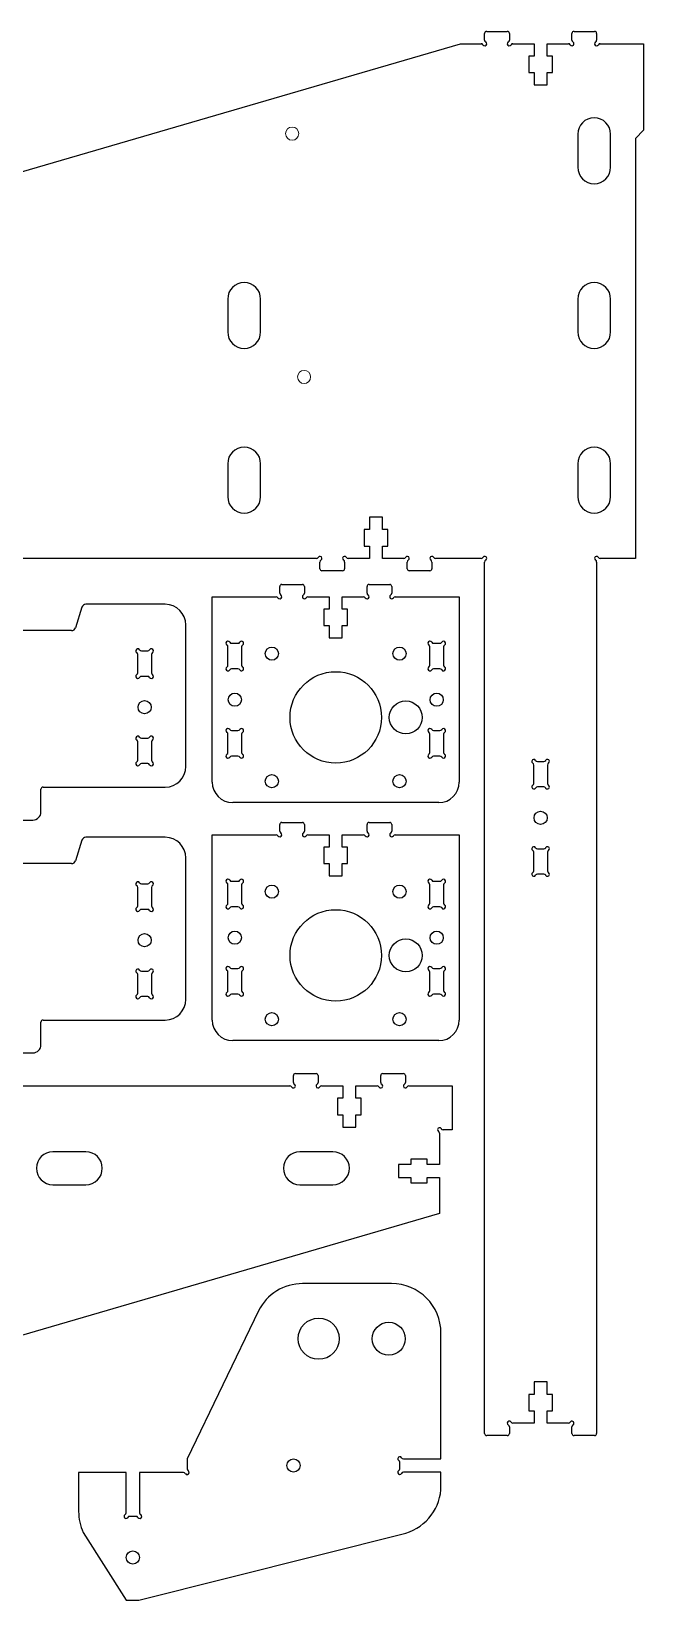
# Model space of a CAD drawing. Header units: millimetres. Extents: x 162 to 956, y 237 to 627.
# Drawn here: x 429.7 to 578.4, y 242.6 to 623.7 of the extents above; entities that cross this region are included whole.
import ezdxf

# ---------------------------------------------------------------- set-up
doc = ezdxf.new("R2010")
doc.units = ezdxf.units.MM
doc.layers.add('PRINCIPAL', color=179, linetype='Continuous')

msp = doc.modelspace()

# ---------------------------------------------------------------- linework, layer by layer
at = {"color": 7, "linetype": 'Continuous', "lineweight": 0}
for centre in [(493.06, 598.85), (495.95, 539.75)]:
    msp.add_circle(centre, 1.6, dxfattribs=at)
at = {"layer": 'PRINCIPAL', "linetype": 'Continuous'}
for p, q in [((539.8, 621.54), (539.8, 623.18)), ((540.3, 623.68), (545.3, 623.68)), ((545.8, 623.18), (545.8, 621.54)), ((561, 621.54), (561, 623.18)), ((561.5, 623.68), (566.5, 623.68)), ((567, 623.18), (567, 621.54)), ((211.5, 526.67), (533.95, 620.68)), ((533.95, 620.68), (538.94, 620.68)), ((546.67, 620.68), (551.8, 620.68)), ((551.8, 617.68), (550.53, 617.68)), ((550.53, 617.68), (550.53, 613.68)), ((551.8, 620.68), (551.8, 617.68)), ((555, 617.68), (555, 620.68)), ((555, 620.68), (560.14, 620.68)), ((556.28, 617.68), (555, 617.68)), ((556.28, 613.68), (556.28, 617.68)), ((567.87, 620.68), (578.4, 620.68)), ((578.4, 620.68), (578.4, 599.68)), ((550.53, 613.68), (551.8, 613.68)), ((551.8, 613.68), (551.8, 610.68)), ((555, 610.68), (555, 613.68)), ((555, 613.68), (556.28, 613.68)), ((551.8, 610.68), (555, 610.68)), ((562.4, 598.68), (562.4, 590.68)), ((570.4, 590.68), (570.4, 598.68)), ((578.4, 599.68), (576.4, 597.68)), ((576.4, 597.68), (576.4, 495.68)), ((477.4, 558.68), (477.4, 550.68)), ((485.4, 550.68), (485.4, 558.68)), ((562.4, 558.68), (562.4, 550.68)), ((570.4, 550.68), (570.4, 558.68)), ((477.4, 518.68), (477.4, 510.68)), ((485.4, 510.68), (485.4, 518.68)), ((562.4, 518.68), (562.4, 510.68)), ((570.4, 510.68), (570.4, 518.68)), ((515, 505.68), (511.8, 505.68)), ((511.8, 505.68), (511.8, 502.68)), ((515, 502.68), (515, 505.68)), ((511.8, 502.68), (510.53, 502.68)), ((510.53, 502.68), (510.53, 498.68)), ((516.28, 502.68), (515, 502.68)), ((516.28, 498.68), (516.28, 502.68)), ((498.94, 495.68), (407.87, 495.68)), ((511.8, 495.68), (506.67, 495.68)), ((510.53, 498.68), (511.8, 498.68)), ((511.8, 498.68), (511.8, 495.68)), ((515, 495.68), (515, 498.68)), ((515, 498.68), (516.28, 498.68)), ((520.14, 495.68), (515, 495.68)), ((538.94, 495.68), (527.87, 495.68)), ((576.4, 495.68), (567.87, 495.68)), ((499.8, 493.18), (499.8, 494.81)), ((505.3, 492.68), (500.3, 492.68)), ((505.8, 494.81), (505.8, 493.18)), ((521, 493.18), (521, 494.81)), ((526.5, 492.68), (521.5, 492.68)), ((527, 494.81), (527, 493.18)), ((539.8, 283.18), (539.8, 494.81)), ((567, 494.81), (567, 283.18)), ((490.04, 487.24), (490.04, 488.87)), ((490.54, 489.37), (495.54, 489.37)), ((496.04, 488.87), (496.04, 487.24)), ((511.24, 487.24), (511.24, 488.87)), ((511.74, 489.37), (516.74, 489.37)), ((517.24, 488.87), (517.24, 487.24)), ((462.23, 484.54), (442.96, 484.54)), ((473.64, 441.37), (473.64, 486.37)), ((473.64, 486.37), (489.17, 486.37)), ((496.9, 486.37), (502.04, 486.37)), ((502.04, 486.37), (502.04, 483.37)), ((505.24, 483.37), (505.24, 486.37)), ((505.24, 486.37), (510.37, 486.37)), ((518.1, 486.37), (533.64, 486.37)), ((533.64, 486.37), (533.64, 441.37)), ((442.01, 483.84), (440.45, 478.85)), ((502.04, 483.37), (500.76, 483.37)), ((500.76, 483.37), (500.76, 479.37)), ((506.51, 483.37), (505.24, 483.37)), ((506.51, 479.37), (506.51, 483.37)), ((439.49, 478.15), (234.61, 478.15)), ((467.23, 445.15), (467.23, 479.54)), ((500.76, 479.37), (502.04, 479.37)), ((502.04, 479.37), (502.04, 476.37)), ((502.04, 476.37), (505.24, 476.37)), ((505.24, 476.37), (505.24, 479.37)), ((505.24, 479.37), (506.51, 479.37)), ((456.44, 473.24), (458.01, 473.24)), ((477.47, 469.74), (477.47, 474.21)), ((478.33, 475.07), (479.9, 475.07)), ((480.77, 474.21), (480.77, 469.74)), ((526.51, 469.74), (526.51, 474.21)), ((527.37, 475.07), (528.94, 475.07)), ((529.81, 474.21), (529.81, 469.74)), ((455.58, 467.9), (455.58, 472.37)), ((458.88, 472.37), (458.88, 467.9)), ((479.9, 468.87), (478.33, 468.87)), ((528.94, 468.87), (527.37, 468.87)), ((458.01, 467.04), (456.44, 467.04)), ((478.33, 453.87), (479.9, 453.87)), ((527.37, 453.87), (528.94, 453.87)), ((455.58, 446.7), (455.58, 451.17)), ((456.44, 452.04), (458.01, 452.04)), ((458.88, 451.17), (458.88, 446.7)), ((477.47, 448.54), (477.47, 453.01)), ((480.77, 453.01), (480.77, 448.54)), ((526.51, 448.54), (526.51, 453.01)), ((529.81, 453.01), (529.81, 448.54)), ((479.9, 447.67), (478.33, 447.67)), ((528.94, 447.67), (527.37, 447.67)), ((552.62, 446.38), (554.19, 446.38)), ((458.01, 445.84), (456.44, 445.84)), ((551.75, 441.04), (551.75, 445.51)), ((555.05, 445.51), (555.05, 441.04)), ((432.06, 434.15), (432.06, 439.65)), ((432.56, 440.15), (462.23, 440.15)), ((554.19, 440.18), (552.62, 440.18)), ((528.64, 436.37), (478.64, 436.37)), ((425.74, 432.15), (430.06, 432.15)), ((490.04, 429.43), (490.04, 431.07)), ((490.54, 431.57), (495.54, 431.57)), ((496.04, 431.07), (496.04, 429.43)), ((511.24, 429.43), (511.24, 431.07)), ((511.74, 431.57), (516.74, 431.57)), ((517.24, 431.07), (517.24, 429.43)), ((442.01, 427.26), (440.45, 422.28)), ((462.23, 427.96), (442.96, 427.96)), ((473.64, 383.57), (473.64, 428.57)), ((473.64, 428.57), (489.17, 428.57)), ((496.9, 428.57), (502.04, 428.57)), ((502.04, 428.57), (502.04, 425.57)), ((505.24, 425.57), (505.24, 428.57)), ((505.24, 428.57), (510.37, 428.57)), ((518.1, 428.57), (533.64, 428.57)), ((533.64, 428.57), (533.64, 383.57)), ((502.04, 425.57), (500.76, 425.57)), ((500.76, 425.57), (500.76, 421.57)), ((506.51, 425.57), (505.24, 425.57)), ((506.51, 421.57), (506.51, 425.57)), ((551.75, 419.84), (551.75, 424.31)), ((552.62, 425.18), (554.19, 425.18)), ((555.05, 424.31), (555.05, 419.84)), ((439.49, 421.58), (234.61, 421.58)), ((467.23, 388.58), (467.23, 422.96)), ((500.76, 421.57), (502.04, 421.57)), ((502.04, 421.57), (502.04, 418.57)), ((505.24, 418.57), (505.24, 421.57)), ((505.24, 421.57), (506.51, 421.57)), ((455.58, 411.33), (455.58, 415.8)), ((456.44, 416.66), (458.01, 416.66)), ((458.88, 415.8), (458.88, 411.33)), ((477.47, 411.93), (477.47, 416.4)), ((478.33, 417.27), (479.9, 417.27)), ((480.77, 416.4), (480.77, 411.93)), ((502.04, 418.57), (505.24, 418.57)), ((526.51, 411.93), (526.51, 416.4)), ((527.37, 417.27), (528.94, 417.27)), ((529.81, 416.4), (529.81, 411.93)), ((554.19, 418.98), (552.62, 418.98)), ((458.01, 410.46), (456.44, 410.46)), ((479.9, 411.07), (478.33, 411.07)), ((528.94, 411.07), (527.37, 411.07)), ((455.58, 390.13), (455.58, 394.6)), ((456.44, 395.46), (458.01, 395.46)), ((458.88, 394.6), (458.88, 390.13)), ((477.47, 390.73), (477.47, 395.2)), ((478.33, 396.07), (479.9, 396.07)), ((480.77, 395.2), (480.77, 390.73)), ((526.51, 390.73), (526.51, 395.2)), ((527.37, 396.07), (528.94, 396.07)), ((529.81, 395.2), (529.81, 390.73)), ((458.01, 389.26), (456.44, 389.26)), ((479.9, 389.87), (478.33, 389.87)), ((528.94, 389.87), (527.37, 389.87)), ((432.06, 377.58), (432.06, 383.08)), ((432.56, 383.58), (462.23, 383.58)), ((528.64, 378.57), (478.64, 378.57)), ((425.74, 375.58), (430.06, 375.58)), ((493.35, 368.45), (493.35, 370.08)), ((493.85, 370.58), (498.85, 370.58)), ((499.35, 370.08), (499.35, 368.45)), ((514.55, 368.45), (514.55, 370.08)), ((515.05, 370.58), (520.05, 370.58)), ((520.55, 370.08), (520.55, 368.45)), ((361.41, 367.58), (492.48, 367.58)), ((500.21, 367.58), (505.35, 367.58)), ((505.35, 367.58), (505.35, 364.58)), ((508.55, 364.58), (508.55, 367.58)), ((508.55, 367.58), (513.68, 367.58)), ((521.41, 367.58), (531.95, 367.58)), ((531.95, 367.58), (531.95, 356.93)), ((505.35, 364.58), (504.07, 364.58)), ((504.07, 364.58), (504.07, 360.58)), ((509.82, 364.58), (508.55, 364.58)), ((509.82, 360.58), (509.82, 364.58)), ((504.07, 360.58), (505.35, 360.58)), ((505.35, 360.58), (505.35, 357.58)), ((508.55, 357.58), (508.55, 360.58)), ((508.55, 360.58), (509.82, 360.58)), ((505.35, 357.58), (508.55, 357.58)), ((528.85, 356.07), (528.85, 348.53)), ((531.95, 356.93), (529.71, 356.93)), ((442.95, 351.58), (434.95, 351.58)), ((502.95, 351.58), (494.95, 351.58)), ((521.85, 348.53), (518.85, 348.53)), ((518.85, 348.53), (518.85, 345.33)), ((525.85, 349.81), (521.85, 349.81)), ((521.85, 349.81), (521.85, 348.53)), ((525.85, 348.53), (525.85, 349.81)), ((528.85, 348.53), (525.85, 348.53)), ((434.95, 343.58), (442.95, 343.58)), ((494.95, 343.58), (502.95, 343.58)), ((518.85, 345.33), (521.85, 345.33)), ((521.85, 345.33), (521.85, 344.06)), ((521.85, 344.06), (525.85, 344.06)), ((525.85, 344.06), (525.85, 345.33)), ((525.85, 345.33), (528.85, 345.33)), ((528.85, 345.33), (528.85, 336.59)), ((528.85, 336.59), (206.4, 242.58)), ((517.2, 319.56), (495.59, 319.56)), ((484.87, 312.96), (467.55, 277.05)), ((529.2, 277.04), (529.2, 307.56)), ((555, 295.68), (551.8, 295.68)), ((551.8, 295.68), (551.8, 292.68)), ((555, 292.68), (555, 295.68)), ((551.8, 292.68), (550.53, 292.68)), ((550.53, 292.68), (550.53, 288.68)), ((556.28, 292.68), (555, 292.68)), ((556.28, 288.68), (556.28, 292.68)), ((550.53, 288.68), (551.8, 288.68)), ((551.8, 288.68), (551.8, 285.68)), ((555, 285.68), (555, 288.68)), ((555, 288.68), (556.28, 288.68)), ((545.3, 282.68), (540.3, 282.68)), ((545.8, 284.81), (545.8, 283.18)), ((551.8, 285.68), (546.67, 285.68)), ((560.14, 285.68), (555, 285.68)), ((561, 283.18), (561, 284.81)), ((566.5, 282.68), (561.5, 282.68)), ((467.55, 277.05), (467.55, 274.56)), ((519.2, 274.6), (519.2, 276.17)), ((520.06, 277.04), (529.2, 277.04)), ((452.72, 273.69), (441.2, 273.7)), ((441.2, 273.7), (441.2, 264.23)), ((452.72, 263.91), (452.72, 273.69)), ((466.68, 273.69), (456.02, 273.69)), ((456.02, 273.69), (456.02, 263.91)), ((529.2, 273.74), (520.06, 273.74)), ((529.2, 270.5), (529.2, 273.74)), ((455.16, 263.04), (453.59, 263.04)), ((442.33, 259.15), (452.72, 242.69)), ((455.82, 242.69), (520.63, 259)), ((452.72, 242.69), (455.82, 242.69))]:
    msp.add_line(p, q, dxfattribs=at)
for centre, radius in [((488.14, 472.57), 1.6), ((519.14, 472.57), 1.6), ((503.64, 457.07), 11.1), ((457.23, 459.54), 1.6), ((479.12, 461.37), 1.6), ((528.16, 461.37), 1.6), ((520.64, 457.07), 4), ((488.14, 441.57), 1.6), ((519.14, 441.57), 1.6), ((553.4, 432.68), 1.6), ((488.14, 414.77), 1.6), ((519.14, 414.77), 1.6), ((503.64, 399.27), 11.1), ((457.23, 402.96), 1.6), ((479.12, 403.57), 1.6), ((528.16, 403.57), 1.6), ((520.64, 399.27), 4), ((488.14, 383.77), 1.6), ((519.14, 383.77), 1.6), ((499.5, 306.19), 5), ((516.5, 306.19), 4), ((493.37, 275.39), 1.6), ((454.37, 253.04), 1.6)]:
    msp.add_circle(centre, radius, dxfattribs=at)
for centre, radius, start, end in [((540.3, 623.18), 0.5, 90, 180), ((540.3, 621.54), 0.5, 180, 239.9998), ((545.3, 623.18), 0.5, 0, 90), ((545.3, 621.54), 0.5, 300, 0), ((561.5, 623.18), 0.5, 90, 180), ((561.5, 621.54), 0.5, 180, 239.9998), ((566.5, 623.18), 0.5, 0, 90), ((566.5, 621.54), 0.5, 300, 0), ((538.94, 620.18), 0.5, 30, 90), ((539.8, 620.68), 0.5, 210, 59.9998), ((545.8, 620.68), 0.5, 120, 329.9998), ((546.67, 620.18), 0.5, 90, 149.9998), ((560.14, 620.18), 0.5, 30, 90), ((561, 620.68), 0.5, 210, 59.9998), ((567, 620.68), 0.5, 120, 329.9998), ((567.87, 620.18), 0.5, 90, 149.9998), ((566.4, 598.68), 4, 360, 180), ((566.4, 590.68), 4, 180, 360), ((481.4, 558.68), 4, 360, 180), ((566.4, 558.68), 4, 360, 180), ((481.4, 550.68), 4, 180, 360), ((566.4, 550.68), 4, 180, 360), ((481.4, 518.68), 4, 360, 180), ((566.4, 518.68), 4, 360, 180), ((481.4, 510.68), 4, 180, 360), ((566.4, 510.68), 4, 180, 360), ((498.94, 496.18), 0.5, 270, 330), ((499.8, 495.68), 0.5, 300.0002, 150), ((505.8, 495.68), 0.5, 30.0002, 240), ((506.67, 496.18), 0.5, 210.0002, 270), ((520.14, 496.18), 0.5, 270, 330), ((521, 495.68), 0.5, 300.0002, 150), ((527, 495.68), 0.5, 30.0002, 240), ((527.87, 496.18), 0.5, 210.0002, 270), ((538.94, 496.18), 0.5, 270, 330), ((539.8, 495.68), 0.5, 300.0002, 150), ((567, 495.68), 0.5, 30.0002, 240), ((567.87, 496.18), 0.5, 210.0002, 270), ((500.3, 494.81), 0.5, 120.0002, 180), ((500.3, 493.18), 0.5, 180, 270), ((505.3, 493.18), 0.5, 270, 0), ((505.3, 494.81), 0.5, 0, 60), ((521.5, 494.81), 0.5, 120.0002, 180), ((521.5, 493.18), 0.5, 180, 270), ((526.5, 493.18), 0.5, 270, 0), ((526.5, 494.81), 0.5, 0, 60), ((540.3, 494.81), 0.5, 120.0002, 180), ((566.5, 494.81), 0.5, 0, 60), ((490.54, 488.87), 0.5, 90, 180), ((495.54, 488.87), 0.5, 0, 90), ((511.74, 488.87), 0.5, 90, 180), ((516.74, 488.87), 0.5, 0, 90), ((442.96, 483.54), 1, 90, 162.6143), ((462.23, 479.54), 5, 360, 90), ((489.17, 485.87), 0.5, 30.0002, 90), ((490.04, 486.37), 0.5, 210.0002, 60), ((490.54, 487.24), 0.5, 180, 240), ((496.04, 486.37), 0.5, 120.0002, 330), ((495.54, 487.24), 0.5, 300.0002, 0), ((496.9, 485.87), 0.5, 90, 150), ((510.37, 485.87), 0.5, 30.0002, 90), ((511.24, 486.37), 0.5, 210.0002, 60), ((511.74, 487.24), 0.5, 180, 240), ((517.24, 486.37), 0.5, 120.0002, 330), ((516.74, 487.24), 0.5, 300.0002, 0), ((518.1, 485.87), 0.5, 90, 150), ((439.49, 479.15), 1, 270, 342.6143), ((455.58, 473.24), 0.5, 30.0002, 240), ((455.08, 472.37), 0.5, 0, 60), ((456.44, 473.74), 0.5, 210.0002, 270), ((458.01, 473.74), 0.5, 270, 330), ((458.88, 473.24), 0.5, 300.0002, 150), ((459.38, 472.37), 0.5, 120.0002, 180), ((477.47, 475.07), 0.5, 30.0002, 240), ((476.97, 474.21), 0.5, 0, 60), ((478.33, 475.57), 0.5, 210.0002, 270), ((479.9, 475.57), 0.5, 270, 330), ((480.77, 475.07), 0.5, 300.0002, 150), ((481.27, 474.21), 0.5, 120.0003, 180), ((526.51, 475.07), 0.5, 30.0002, 240), ((526.01, 474.21), 0.5, 0, 60), ((527.37, 475.57), 0.5, 210.0002, 270), ((528.94, 475.57), 0.5, 270, 330), ((529.81, 475.07), 0.5, 300.0002, 150), ((530.31, 474.21), 0.5, 120.0002, 180), ((477.47, 468.87), 0.5, 120.0002, 330), ((476.97, 469.74), 0.5, 300.0002, 0), ((478.33, 468.37), 0.5, 90, 150), ((479.9, 468.37), 0.5, 30.0002, 90), ((480.77, 468.87), 0.5, 210.0002, 60), ((481.27, 469.74), 0.5, 180, 240), ((526.51, 468.87), 0.5, 120.0002, 330), ((526.01, 469.74), 0.5, 300.0002, 0), ((527.37, 468.37), 0.5, 90, 150), ((528.94, 468.37), 0.5, 30.0002, 90), ((529.81, 468.87), 0.5, 210.0002, 60), ((530.31, 469.74), 0.5, 180, 240), ((455.58, 467.04), 0.5, 120.0002, 330), ((455.08, 467.9), 0.5, 300.0002, 0), ((456.44, 466.54), 0.5, 90, 150), ((458.01, 466.54), 0.5, 30.0002, 90), ((458.88, 467.04), 0.5, 210.0002, 60), ((459.38, 467.9), 0.5, 180, 240), ((477.47, 453.87), 0.5, 30.0002, 240), ((478.33, 454.37), 0.5, 210.0002, 270), ((479.9, 454.37), 0.5, 270, 330), ((480.77, 453.87), 0.5, 300.0002, 150), ((526.51, 453.87), 0.5, 30.0002, 240), ((527.37, 454.37), 0.5, 210.0002, 270), ((528.94, 454.37), 0.5, 270, 330), ((529.81, 453.87), 0.5, 300.0002, 150), ((455.58, 452.04), 0.5, 30.0002, 240), ((455.08, 451.17), 0.5, 0, 60), ((456.44, 452.54), 0.5, 210.0002, 270), ((458.01, 452.54), 0.5, 270, 330), ((458.88, 452.04), 0.5, 300.0002, 150), ((459.38, 451.17), 0.5, 120.0002, 180), ((476.97, 453.01), 0.5, 0, 60), ((481.27, 453.01), 0.5, 120.0002, 179.9999), ((526.01, 453.01), 0.5, 0, 60), ((530.31, 453.01), 0.5, 120.0002, 180), ((455.58, 445.84), 0.5, 120.0002, 330), ((455.08, 446.7), 0.5, 300.0002, 0), ((458.88, 445.84), 0.5, 210.0002, 60), ((459.38, 446.7), 0.5, 180, 240), ((477.47, 447.67), 0.5, 120.0002, 330), ((476.97, 448.54), 0.5, 300.0002, 0), ((478.33, 447.17), 0.5, 90, 150), ((479.9, 447.17), 0.5, 30.0002, 90), ((480.77, 447.67), 0.5, 210.0002, 60), ((481.27, 448.54), 0.5, 180, 240), ((526.51, 447.67), 0.5, 120.0002, 330), ((526.01, 448.54), 0.5, 300.0002, 0), ((527.37, 447.17), 0.5, 90, 150), ((528.94, 447.17), 0.5, 30.0002, 90), ((529.81, 447.67), 0.5, 210.0002, 60), ((530.31, 448.54), 0.5, 180, 240), ((551.75, 446.38), 0.5, 30.0002, 240), ((551.25, 445.51), 0.5, 0, 60), ((552.62, 446.88), 0.5, 210.0002, 270), ((554.19, 446.88), 0.5, 270, 330), ((555.05, 446.38), 0.5, 300.0002, 150), ((555.55, 445.51), 0.5, 120.0002, 180), ((456.44, 445.34), 0.5, 90, 150), ((458.01, 445.34), 0.5, 30.0002, 90), ((462.23, 445.15), 5, 270, 0), ((432.56, 439.65), 0.5, 90, 180), ((478.64, 441.37), 5, 180, 270), ((528.64, 441.37), 5, 270, 360), ((551.75, 440.18), 0.5, 120.0002, 330), ((551.25, 441.04), 0.5, 300.0002, 0), ((552.62, 439.68), 0.5, 90, 150), ((554.19, 439.68), 0.5, 30.0002, 90), ((555.05, 440.18), 0.5, 210.0002, 60), ((555.55, 441.04), 0.5, 180, 240), ((430.06, 434.15), 2, 270, 0), ((490.54, 431.07), 0.5, 90, 180), ((495.54, 431.07), 0.5, 0, 90), ((511.74, 431.07), 0.5, 90, 180), ((516.74, 431.07), 0.5, 0, 90), ((442.96, 426.96), 1, 90, 162.6143), ((462.23, 422.96), 5, 360, 90), ((489.17, 428.07), 0.5, 30.0002, 90), ((490.04, 428.57), 0.5, 210.0002, 60), ((490.54, 429.43), 0.5, 180, 240), ((496.04, 428.57), 0.5, 120.0002, 330), ((495.54, 429.43), 0.5, 300.0002, 0), ((496.9, 428.07), 0.5, 90, 150), ((510.37, 428.07), 0.5, 30.0002, 90), ((511.24, 428.57), 0.5, 210.0002, 60), ((511.74, 429.43), 0.5, 180, 240), ((517.24, 428.57), 0.5, 120.0002, 330), ((516.74, 429.43), 0.5, 300.0002, 0), ((518.1, 428.07), 0.5, 90, 150), ((551.75, 425.18), 0.5, 30.0002, 240), ((551.25, 424.31), 0.5, 0, 60), ((552.62, 425.68), 0.5, 210.0002, 270), ((554.19, 425.68), 0.5, 270, 330), ((555.05, 425.18), 0.5, 300.0002, 150), ((555.55, 424.31), 0.5, 120.0002, 180), ((439.49, 422.58), 1, 270, 342.6143), ((551.75, 418.98), 0.5, 120.0002, 330), ((551.25, 419.84), 0.5, 300.0002, 0), ((555.05, 418.98), 0.5, 210.0002, 60), ((555.55, 419.84), 0.5, 180, 240), ((455.58, 416.66), 0.5, 30.0002, 240), ((455.08, 415.8), 0.5, 0, 60), ((456.44, 417.16), 0.5, 210.0002, 270), ((458.01, 417.16), 0.5, 270, 330), ((458.88, 416.66), 0.5, 300.0002, 150), ((459.38, 415.8), 0.5, 120.0002, 180), ((477.47, 417.27), 0.5, 30.0002, 240), ((476.97, 416.4), 0.5, 0, 60), ((478.33, 417.77), 0.5, 210.0002, 270), ((479.9, 417.77), 0.5, 270, 330), ((480.77, 417.27), 0.5, 300.0002, 150), ((481.27, 416.4), 0.5, 120.0003, 180), ((526.51, 417.27), 0.5, 30.0002, 240), ((526.01, 416.4), 0.5, 0, 60), ((527.37, 417.77), 0.5, 210.0002, 270), ((528.94, 417.77), 0.5, 270, 330), ((529.81, 417.27), 0.5, 300.0002, 150), ((530.31, 416.4), 0.5, 120.0002, 180), ((552.62, 418.48), 0.5, 90, 150), ((554.19, 418.48), 0.5, 30.0002, 90), ((476.97, 411.93), 0.5, 300.0002, 0), ((481.27, 411.93), 0.5, 180, 240), ((526.01, 411.93), 0.5, 300.0002, 0), ((530.31, 411.93), 0.5, 180, 240), ((455.58, 410.46), 0.5, 120.0002, 330), ((455.08, 411.33), 0.5, 300.0002, 0), ((456.44, 409.96), 0.5, 90, 150), ((458.01, 409.96), 0.5, 30.0002, 90), ((458.88, 410.46), 0.5, 210.0002, 60), ((459.38, 411.33), 0.5, 180, 240), ((477.47, 411.07), 0.5, 120.0002, 330), ((478.33, 410.57), 0.5, 90, 150), ((479.9, 410.57), 0.5, 30.0002, 90), ((480.77, 411.07), 0.5, 210.0002, 60), ((526.51, 411.07), 0.5, 120.0002, 330), ((527.37, 410.57), 0.5, 90, 150), ((528.94, 410.57), 0.5, 30.0002, 90), ((529.81, 411.07), 0.5, 210.0002, 60), ((477.47, 396.07), 0.5, 30.0002, 240), ((480.77, 396.07), 0.5, 300.0002, 150), ((526.51, 396.07), 0.5, 30.0002, 240), ((529.81, 396.07), 0.5, 300.0002, 150), ((455.58, 395.46), 0.5, 30.0002, 240), ((455.08, 394.6), 0.5, 0, 60), ((456.44, 395.96), 0.5, 210.0002, 270), ((458.01, 395.96), 0.5, 270, 330), ((458.88, 395.46), 0.5, 300.0002, 150), ((459.38, 394.6), 0.5, 120.0002, 180), ((476.97, 395.2), 0.5, 0, 60), ((478.33, 396.57), 0.5, 210.0002, 270), ((479.9, 396.57), 0.5, 270, 330), ((481.27, 395.2), 0.5, 120.0003, 180), ((526.01, 395.2), 0.5, 0, 60), ((527.37, 396.57), 0.5, 210.0002, 270), ((528.94, 396.57), 0.5, 270, 330), ((530.31, 395.2), 0.5, 120.0002, 180.0001), ((455.58, 389.26), 0.5, 120.0002, 330), ((455.08, 390.13), 0.5, 300.0002, 0), ((456.44, 388.76), 0.5, 90, 150), ((458.01, 388.76), 0.5, 30.0002, 90), ((458.88, 389.26), 0.5, 210.0002, 60), ((459.38, 390.13), 0.5, 180, 240), ((477.47, 389.87), 0.5, 120.0002, 330), ((476.97, 390.73), 0.5, 300.0002, 0), ((478.33, 389.37), 0.5, 90, 150), ((479.9, 389.37), 0.5, 30.0002, 90), ((480.77, 389.87), 0.5, 210.0002, 60), ((481.27, 390.73), 0.5, 180, 240), ((526.51, 389.87), 0.5, 120.0002, 330), ((526.01, 390.73), 0.5, 300.0002, 0), ((527.37, 389.37), 0.5, 90, 150), ((528.94, 389.37), 0.5, 30.0002, 90), ((529.81, 389.87), 0.5, 210.0002, 60), ((530.31, 390.73), 0.5, 180, 240), ((462.23, 388.58), 5, 270, 0), ((432.56, 383.08), 0.5, 90, 180), ((478.64, 383.57), 5, 180, 270), ((528.64, 383.57), 5, 270, 360), ((430.06, 377.58), 2, 270, 0), ((493.85, 370.08), 0.5, 90, 180), ((498.85, 370.08), 0.5, 0, 90), ((515.05, 370.08), 0.5, 90, 180), ((520.05, 370.08), 0.5, 0, 90), ((492.48, 367.08), 0.5, 30.0002, 90), ((493.35, 367.58), 0.5, 210.0002, 60), ((493.85, 368.45), 0.5, 180, 240), ((499.35, 367.58), 0.5, 120.0002, 330), ((498.85, 368.45), 0.5, 300.0002, 0), ((500.21, 367.08), 0.5, 90, 150), ((513.68, 367.08), 0.5, 30.0002, 90), ((514.55, 367.58), 0.5, 210.0002, 60), ((515.05, 368.45), 0.5, 180, 240), ((520.55, 367.58), 0.5, 120.0002, 330), ((520.05, 368.45), 0.5, 300.0002, 0), ((521.41, 367.08), 0.5, 90, 150), ((528.85, 356.93), 0.5, 30, 239.9998), ((528.35, 356.07), 0.5, 0, 59.9998), ((529.71, 357.43), 0.5, 210, 270), ((434.95, 347.58), 4, 90, 270), ((442.95, 347.58), 4, 270, 90), ((494.95, 347.58), 4, 90, 270), ((502.95, 347.58), 4, 270, 90), ((495.59, 307.56), 12, 89.9993, 153.2668), ((517.2, 307.56), 12, 359.9993, 89.9993), ((545.8, 285.68), 0.5, 30.0002, 240), ((546.67, 286.18), 0.5, 210.0002, 270), ((560.14, 286.18), 0.5, 270, 330), ((561, 285.68), 0.5, 300.0002, 150), ((540.3, 283.18), 0.5, 180, 270), ((545.3, 283.18), 0.5, 270, 0), ((545.3, 284.81), 0.5, 0, 60), ((561.5, 284.81), 0.5, 120.0002, 180), ((561.5, 283.18), 0.5, 180, 270), ((566.5, 283.18), 0.5, 270, 0), ((468.05, 274.56), 0.5, 179.9862, 239.986), ((519.2, 277.04), 0.5, 29.9862, 239.9861), ((518.7, 276.17), 0.5, 359.9862, 59.986), ((518.7, 274.6), 0.5, 299.9862, 359.9862), ((520.06, 277.54), 0.5, 209.9863, 269.9862), ((466.68, 273.19), 0.5, 29.9862, 89.9862), ((467.55, 273.69), 0.5, 209.9862, 59.986), ((519.2, 273.74), 0.5, 119.9862, 329.986), ((520.06, 273.24), 0.5, 89.9862, 149.986), ((517.2, 270.5), 12, 286.6367, 359.9993), ((453.2, 264.23), 12, 179.9993, 205.0346), ((452.72, 263.04), 0.5, 119.9862, 329.986), ((452.22, 263.91), 0.5, 299.9862, 359.9862), ((453.59, 262.54), 0.5, 89.9862, 149.986), ((455.16, 262.54), 0.5, 29.9862, 89.9862), ((456.02, 263.04), 0.5, 209.9862, 59.9861), ((456.52, 263.91), 0.5, 179.9862, 239.986)]:
    msp.add_arc(centre, radius, start, end, dxfattribs=at)

doc.saveas('drawing.dxf')
